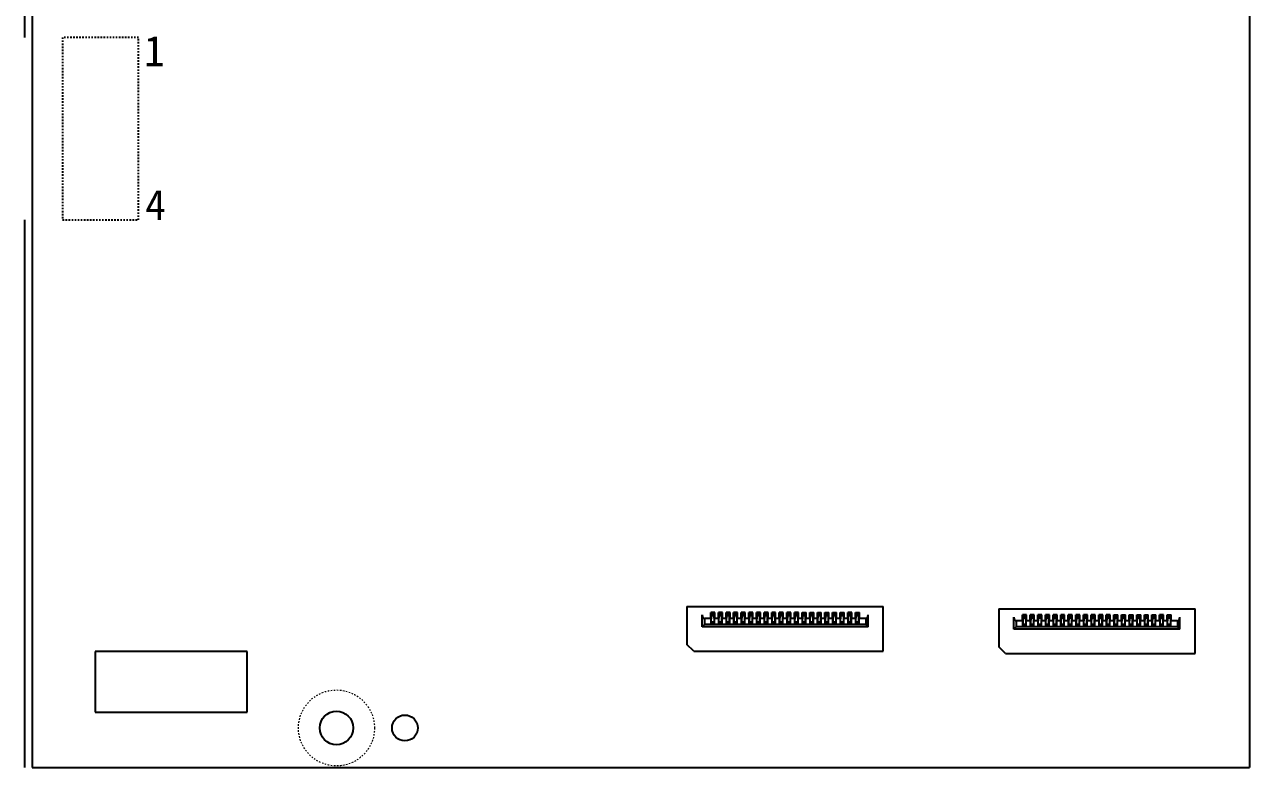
# Model space of a CAD drawing. Header units: millimetres. Extents: x 346.9 to 427.4, y 118.5 to 203.4.
# Drawn here: x 346.9 to 427.4, y 118.5 to 167.3 of the extents above; entities that cross this region are included whole.
import ezdxf

# ---------------------------------------------------------------- set-up
doc = ezdxf.new("R2010")
doc.units = ezdxf.units.MM
doc.linetypes.add('HIDDEN', pattern=[0.2, 0.1, -0.1])
doc.layers.add('02___PRT_ALL_AXES', color=7, linetype='Continuous')
doc.layers.add('slide', color=42, linetype='Continuous', lineweight=20)

msp = doc.modelspace()

# ---------------------------------------------------------------- linework, layer by layer
at = {"color": 7, "linetype": 'Continuous'}
for p, q in [((346.866, 200.46), (346.866, 166.46)), ((347.366, 200.46), (347.366, 118.46)), ((427.366, 200.46), (427.366, 118.46)), ((346.866, 154.46), (346.866, 118.46)), ((390.398, 129.052), (403.298, 129.052)), ((390.398, 129.052), (390.398, 126.552)), ((403.298, 126.102), (403.298, 129.052)), ((410.887, 128.903), (423.787, 128.903)), ((410.887, 128.903), (410.887, 126.403)), ((423.787, 125.953), (423.787, 128.903)), ((391.398, 127.702), (391.398, 128.502)), ((391.968, 128.252), (391.548, 128.252)), ((391.548, 128.252), (391.548, 127.852)), ((392.228, 128.652), (391.968, 128.652)), ((391.968, 128.252), (391.968, 128.652)), ((392.208, 128.627), (391.988, 128.627)), ((391.988, 127.852), (391.988, 128.627)), ((391.998, 128.017), (391.998, 128.627)), ((392.198, 128.527), (391.998, 128.527)), ((391.998, 128.441), (392.028, 128.447)), ((391.998, 128.229), (392.003, 128.244)), ((392.198, 128.017), (391.998, 128.017)), ((391.998, 127.852), (391.998, 128.011)), ((392.028, 128.447), (392.168, 128.447)), ((392.168, 128.447), (392.198, 128.441)), ((392.193, 128.244), (392.198, 128.229)), ((392.198, 127.852), (392.198, 128.627)), ((392.208, 127.852), (392.208, 128.627)), ((392.228, 128.252), (392.228, 128.652)), ((392.468, 128.252), (392.228, 128.252)), ((392.728, 128.652), (392.468, 128.652)), ((392.468, 128.252), (392.468, 128.652)), ((392.708, 128.627), (392.488, 128.627)), ((392.488, 127.852), (392.488, 128.627)), ((392.498, 128.017), (392.498, 128.627)), ((392.698, 128.527), (392.498, 128.527)), ((392.498, 128.441), (392.528, 128.447)), ((392.498, 128.229), (392.503, 128.244)), ((392.698, 128.017), (392.498, 128.017)), ((392.498, 128.011), (392.498, 127.852)), ((392.528, 128.447), (392.668, 128.447)), ((392.668, 128.447), (392.698, 128.441)), ((392.693, 128.244), (392.698, 128.229)), ((392.698, 127.852), (392.698, 128.627)), ((392.708, 127.852), (392.708, 128.627)), ((392.728, 128.252), (392.728, 128.652)), ((392.968, 128.252), (392.728, 128.252)), ((393.228, 128.652), (392.968, 128.652)), ((392.968, 128.252), (392.968, 128.652)), ((393.208, 128.627), (392.988, 128.627)), ((392.988, 127.852), (392.988, 128.627)), ((392.998, 128.017), (392.998, 128.627)), ((393.198, 128.527), (392.998, 128.527)), ((392.998, 128.441), (393.028, 128.447)), ((392.998, 128.229), (393.003, 128.244)), ((393.198, 128.017), (392.998, 128.017)), ((392.998, 127.852), (392.998, 128.011)), ((393.028, 128.447), (393.168, 128.447)), ((393.168, 128.447), (393.198, 128.441)), ((393.193, 128.244), (393.198, 128.229)), ((393.198, 127.852), (393.198, 128.627)), ((393.208, 127.852), (393.208, 128.627)), ((393.228, 128.252), (393.228, 128.652)), ((393.468, 128.252), (393.228, 128.252)), ((393.728, 128.652), (393.468, 128.652)), ((393.468, 128.252), (393.468, 128.652)), ((393.708, 128.627), (393.488, 128.627)), ((393.488, 127.852), (393.488, 128.627)), ((393.498, 128.017), (393.498, 128.627)), ((393.698, 128.527), (393.498, 128.527)), ((393.498, 128.441), (393.528, 128.447)), ((393.498, 128.229), (393.503, 128.244)), ((393.698, 128.017), (393.498, 128.017)), ((393.498, 128.011), (393.498, 127.852)), ((393.528, 128.447), (393.668, 128.447)), ((393.668, 128.447), (393.698, 128.441)), ((393.693, 128.244), (393.698, 128.229)), ((393.698, 127.852), (393.698, 128.627)), ((393.708, 127.852), (393.708, 128.627)), ((393.728, 128.252), (393.728, 128.652)), ((393.968, 128.252), (393.728, 128.252)), ((394.228, 128.652), (393.968, 128.652)), ((393.968, 128.252), (393.968, 128.652)), ((394.208, 128.627), (393.988, 128.627)), ((393.988, 127.852), (393.988, 128.627)), ((393.998, 128.017), (393.998, 128.627)), ((394.198, 128.527), (393.998, 128.527)), ((393.998, 128.441), (394.028, 128.447)), ((393.998, 128.229), (394.003, 128.244)), ((394.198, 128.017), (393.998, 128.017)), ((393.998, 127.852), (393.998, 128.011)), ((394.028, 128.447), (394.168, 128.447)), ((394.168, 128.447), (394.198, 128.441)), ((394.193, 128.244), (394.198, 128.229)), ((394.198, 127.852), (394.198, 128.627)), ((394.208, 127.852), (394.208, 128.627)), ((394.228, 128.252), (394.228, 128.652)), ((394.468, 128.252), (394.228, 128.252)), ((394.728, 128.652), (394.468, 128.652)), ((394.468, 128.252), (394.468, 128.652)), ((394.708, 128.627), (394.488, 128.627)), ((394.488, 127.852), (394.488, 128.627)), ((394.498, 128.017), (394.498, 128.627)), ((394.698, 128.527), (394.498, 128.527)), ((394.498, 128.441), (394.528, 128.447)), ((394.498, 128.229), (394.503, 128.244)), ((394.698, 128.017), (394.498, 128.017)), ((394.498, 128.011), (394.498, 127.852)), ((394.528, 128.447), (394.668, 128.447)), ((394.668, 128.447), (394.698, 128.441)), ((394.693, 128.244), (394.698, 128.229)), ((394.698, 127.852), (394.698, 128.627)), ((394.708, 127.852), (394.708, 128.627)), ((394.728, 128.252), (394.728, 128.652)), ((394.968, 128.252), (394.728, 128.252)), ((395.228, 128.652), (394.968, 128.652)), ((394.968, 128.252), (394.968, 128.652)), ((395.208, 128.627), (394.988, 128.627)), ((394.988, 127.852), (394.988, 128.627)), ((394.998, 128.017), (394.998, 128.627)), ((395.198, 128.527), (394.998, 128.527)), ((394.998, 128.441), (395.028, 128.447)), ((394.998, 128.229), (395.003, 128.244)), ((395.198, 128.017), (394.998, 128.017)), ((394.998, 127.852), (394.998, 128.011)), ((395.028, 128.447), (395.168, 128.447)), ((395.168, 128.447), (395.198, 128.441)), ((395.193, 128.244), (395.198, 128.229)), ((395.198, 127.852), (395.198, 128.627)), ((395.208, 127.852), (395.208, 128.627)), ((395.228, 128.252), (395.228, 128.652)), ((395.468, 128.252), (395.228, 128.252)), ((395.728, 128.652), (395.468, 128.652)), ((395.468, 128.252), (395.468, 128.652)), ((395.708, 128.627), (395.488, 128.627)), ((395.488, 127.852), (395.488, 128.627)), ((395.498, 128.017), (395.498, 128.627)), ((395.698, 128.527), (395.498, 128.527)), ((395.498, 128.441), (395.528, 128.447)), ((395.498, 128.229), (395.503, 128.244)), ((395.698, 128.017), (395.498, 128.017)), ((395.498, 128.011), (395.498, 127.852)), ((395.528, 128.447), (395.668, 128.447)), ((395.668, 128.447), (395.698, 128.441)), ((395.693, 128.244), (395.698, 128.229)), ((395.698, 127.852), (395.698, 128.627)), ((395.708, 127.852), (395.708, 128.627)), ((395.728, 128.252), (395.728, 128.652)), ((395.968, 128.252), (395.728, 128.252)), ((396.228, 128.652), (395.968, 128.652)), ((395.968, 128.252), (395.968, 128.652)), ((396.208, 128.627), (395.988, 128.627)), ((395.988, 127.852), (395.988, 128.627)), ((395.998, 128.017), (395.998, 128.627)), ((396.198, 128.527), (395.998, 128.527)), ((395.998, 128.441), (396.028, 128.447)), ((395.998, 128.229), (396.003, 128.244)), ((396.198, 128.017), (395.998, 128.017)), ((395.998, 127.852), (395.998, 128.011)), ((396.028, 128.447), (396.168, 128.447)), ((396.168, 128.447), (396.198, 128.441)), ((396.193, 128.244), (396.198, 128.229)), ((396.198, 127.852), (396.198, 128.627)), ((396.208, 127.852), (396.208, 128.627)), ((396.228, 128.252), (396.228, 128.652)), ((396.468, 128.252), (396.228, 128.252)), ((396.728, 128.652), (396.468, 128.652)), ((396.468, 128.252), (396.468, 128.652)), ((396.708, 128.627), (396.488, 128.627)), ((396.488, 127.852), (396.488, 128.627)), ((396.498, 128.017), (396.498, 128.627)), ((396.698, 128.527), (396.498, 128.527)), ((396.498, 128.441), (396.528, 128.447)), ((396.498, 128.229), (396.503, 128.244)), ((396.698, 128.017), (396.498, 128.017)), ((396.498, 128.011), (396.498, 127.852)), ((396.528, 128.447), (396.668, 128.447)), ((396.668, 128.447), (396.698, 128.441)), ((396.693, 128.244), (396.698, 128.229)), ((396.698, 127.852), (396.698, 128.627)), ((396.708, 127.852), (396.708, 128.627)), ((396.728, 128.252), (396.728, 128.652)), ((396.968, 128.252), (396.728, 128.252)), ((397.228, 128.652), (396.968, 128.652)), ((396.968, 128.252), (396.968, 128.652)), ((397.208, 128.627), (396.988, 128.627)), ((396.988, 127.852), (396.988, 128.627)), ((396.998, 128.017), (396.998, 128.627)), ((397.198, 128.527), (396.998, 128.527)), ((396.998, 128.441), (397.028, 128.447)), ((396.998, 128.229), (397.003, 128.244)), ((397.198, 128.017), (396.998, 128.017)), ((396.998, 127.852), (396.998, 128.011)), ((397.028, 128.447), (397.168, 128.447)), ((397.168, 128.447), (397.198, 128.441)), ((397.193, 128.244), (397.198, 128.229)), ((397.198, 127.852), (397.198, 128.627)), ((397.208, 127.852), (397.208, 128.627)), ((397.228, 128.252), (397.228, 128.652)), ((397.468, 128.252), (397.228, 128.252)), ((397.728, 128.652), (397.468, 128.652)), ((397.468, 128.252), (397.468, 128.652)), ((397.708, 128.627), (397.488, 128.627)), ((397.488, 127.852), (397.488, 128.627)), ((397.498, 128.017), (397.498, 128.627)), ((397.698, 128.527), (397.498, 128.527)), ((397.498, 128.441), (397.528, 128.447)), ((397.498, 128.229), (397.503, 128.244)), ((397.698, 128.017), (397.498, 128.017)), ((397.498, 128.011), (397.498, 127.852)), ((397.528, 128.447), (397.668, 128.447)), ((397.668, 128.447), (397.698, 128.441)), ((397.693, 128.244), (397.698, 128.229)), ((397.698, 127.852), (397.698, 128.627)), ((397.708, 127.852), (397.708, 128.627)), ((397.728, 128.252), (397.728, 128.652)), ((397.968, 128.252), (397.728, 128.252)), ((397.968, 128.652), (398.228, 128.652)), ((397.968, 128.252), (397.968, 128.652)), ((397.988, 128.627), (398.208, 128.627)), ((397.988, 127.852), (397.988, 128.627)), ((397.998, 128.017), (397.998, 128.627)), ((398.198, 128.527), (397.998, 128.527)), ((397.998, 128.441), (398.028, 128.447)), ((397.998, 128.229), (398.003, 128.244)), ((398.198, 128.017), (397.998, 128.017)), ((397.998, 127.852), (397.998, 128.011)), ((398.028, 128.447), (398.168, 128.447)), ((398.168, 128.447), (398.198, 128.441)), ((398.193, 128.244), (398.198, 128.229)), ((398.198, 127.852), (398.198, 128.627)), ((398.208, 127.852), (398.208, 128.627)), ((398.228, 128.252), (398.228, 128.652)), ((398.468, 128.252), (398.228, 128.252)), ((398.468, 128.652), (398.728, 128.652)), ((398.468, 128.252), (398.468, 128.652)), ((398.488, 128.627), (398.708, 128.627)), ((398.488, 127.852), (398.488, 128.627)), ((398.498, 128.017), (398.498, 128.627)), ((398.698, 128.527), (398.498, 128.527)), ((398.498, 128.441), (398.528, 128.447)), ((398.498, 128.229), (398.503, 128.244)), ((398.698, 128.017), (398.498, 128.017)), ((398.498, 128.011), (398.498, 127.852)), ((398.528, 128.447), (398.668, 128.447)), ((398.668, 128.447), (398.698, 128.441)), ((398.693, 128.244), (398.698, 128.229)), ((398.698, 127.852), (398.698, 128.627)), ((398.708, 127.852), (398.708, 128.627)), ((398.728, 128.252), (398.728, 128.652)), ((398.968, 128.252), (398.728, 128.252)), ((398.968, 128.652), (399.228, 128.652)), ((398.968, 128.252), (398.968, 128.652)), ((398.988, 128.627), (399.208, 128.627)), ((398.988, 127.852), (398.988, 128.627)), ((398.998, 128.017), (398.998, 128.627)), ((399.198, 128.527), (398.998, 128.527)), ((398.998, 128.441), (399.028, 128.447)), ((398.998, 128.229), (399.003, 128.244)), ((399.198, 128.017), (398.998, 128.017)), ((398.998, 127.852), (398.998, 128.011)), ((399.028, 128.447), (399.168, 128.447)), ((399.168, 128.447), (399.198, 128.441)), ((399.193, 128.244), (399.198, 128.229)), ((399.198, 127.852), (399.198, 128.627)), ((399.208, 127.852), (399.208, 128.627)), ((399.228, 128.252), (399.228, 128.652)), ((399.468, 128.252), (399.228, 128.252)), ((399.468, 128.652), (399.728, 128.652)), ((399.468, 128.252), (399.468, 128.652)), ((399.488, 128.627), (399.708, 128.627)), ((399.488, 127.852), (399.488, 128.627)), ((399.498, 128.017), (399.498, 128.627)), ((399.698, 128.527), (399.498, 128.527)), ((399.498, 128.441), (399.528, 128.447)), ((399.498, 128.229), (399.503, 128.244)), ((399.698, 128.017), (399.498, 128.017)), ((399.498, 128.011), (399.498, 127.852)), ((399.528, 128.447), (399.668, 128.447)), ((399.668, 128.447), (399.698, 128.441)), ((399.693, 128.244), (399.698, 128.229)), ((399.698, 127.852), (399.698, 128.627)), ((399.708, 127.852), (399.708, 128.627)), ((399.728, 128.252), (399.728, 128.652)), ((399.968, 128.252), (399.728, 128.252)), ((399.968, 128.652), (400.228, 128.652)), ((399.968, 128.252), (399.968, 128.652)), ((399.988, 128.627), (400.208, 128.627)), ((399.988, 127.852), (399.988, 128.627)), ((399.998, 128.017), (399.998, 128.627)), ((400.198, 128.527), (399.998, 128.527)), ((399.998, 128.441), (400.028, 128.447)), ((399.998, 128.229), (400.003, 128.244)), ((400.198, 128.017), (399.998, 128.017)), ((399.998, 127.852), (399.998, 128.011)), ((400.028, 128.447), (400.168, 128.447)), ((400.168, 128.447), (400.198, 128.441)), ((400.193, 128.244), (400.198, 128.229)), ((400.198, 127.852), (400.198, 128.627)), ((400.208, 127.852), (400.208, 128.627)), ((400.228, 128.252), (400.228, 128.652)), ((400.468, 128.252), (400.228, 128.252)), ((400.468, 128.652), (400.728, 128.652)), ((400.468, 128.252), (400.468, 128.652)), ((400.488, 128.627), (400.708, 128.627)), ((400.488, 127.852), (400.488, 128.627)), ((400.498, 128.017), (400.498, 128.627)), ((400.698, 128.527), (400.498, 128.527)), ((400.498, 128.441), (400.528, 128.447)), ((400.498, 128.229), (400.503, 128.244)), ((400.698, 128.017), (400.498, 128.017)), ((400.498, 128.011), (400.498, 127.852)), ((400.528, 128.447), (400.668, 128.447)), ((400.668, 128.447), (400.698, 128.441)), ((400.693, 128.244), (400.698, 128.229)), ((400.698, 127.852), (400.698, 128.627)), ((400.708, 127.852), (400.708, 128.627)), ((400.728, 128.252), (400.728, 128.652)), ((400.968, 128.252), (400.728, 128.252)), ((401.228, 128.652), (400.968, 128.652)), ((400.968, 128.252), (400.968, 128.652)), ((401.208, 128.627), (400.988, 128.627)), ((400.988, 128.627), (400.988, 127.852)), ((400.998, 128.017), (400.998, 128.627)), ((400.998, 128.527), (401.198, 128.527)), ((400.998, 128.441), (401.028, 128.447)), ((400.998, 128.229), (401.003, 128.244)), ((401.198, 128.017), (400.998, 128.017)), ((400.998, 127.852), (400.998, 128.011)), ((401.028, 128.447), (401.168, 128.447)), ((401.168, 128.447), (401.198, 128.441)), ((401.193, 128.244), (401.198, 128.229)), ((401.198, 127.852), (401.198, 128.627)), ((401.208, 127.852), (401.208, 128.627)), ((401.228, 128.252), (401.228, 128.652)), ((401.468, 128.252), (401.228, 128.252)), ((401.468, 128.652), (401.728, 128.652)), ((401.468, 128.252), (401.468, 128.652)), ((401.488, 128.627), (401.708, 128.627)), ((401.488, 127.852), (401.488, 128.627)), ((401.498, 128.017), (401.498, 128.627)), ((401.698, 128.527), (401.498, 128.527)), ((401.498, 128.441), (401.528, 128.447)), ((401.498, 128.229), (401.503, 128.244)), ((401.698, 128.017), (401.498, 128.017)), ((401.498, 128.011), (401.498, 127.852)), ((401.528, 128.447), (401.668, 128.447)), ((401.668, 128.447), (401.698, 128.441)), ((401.693, 128.244), (401.698, 128.229)), ((401.698, 127.852), (401.698, 128.627)), ((401.708, 127.852), (401.708, 128.627)), ((401.728, 128.252), (401.728, 128.652)), ((402.148, 128.252), (401.728, 128.252)), ((402.148, 128.252), (402.148, 127.852)), ((402.298, 127.702), (402.298, 128.502)), ((411.887, 127.553), (411.887, 128.353)), ((412.457, 128.103), (412.037, 128.103)), ((412.037, 128.103), (412.037, 127.703)), ((412.717, 128.503), (412.457, 128.503)), ((412.457, 128.103), (412.457, 128.503)), ((412.697, 128.478), (412.477, 128.478)), ((412.477, 127.703), (412.477, 128.478)), ((412.487, 127.868), (412.487, 128.478)), ((412.687, 128.378), (412.487, 128.378)), ((412.487, 128.292), (412.517, 128.299)), ((412.487, 128.08), (412.492, 128.095)), ((412.517, 128.299), (412.657, 128.299)), ((412.657, 128.299), (412.687, 128.292)), ((412.682, 128.095), (412.687, 128.08)), ((412.687, 127.703), (412.687, 128.478)), ((412.697, 127.703), (412.697, 128.478)), ((412.717, 128.103), (412.717, 128.503)), ((412.957, 128.103), (412.717, 128.103)), ((413.217, 128.503), (412.957, 128.503)), ((412.957, 128.103), (412.957, 128.503)), ((413.197, 128.478), (412.977, 128.478)), ((412.977, 127.703), (412.977, 128.478)), ((412.987, 127.868), (412.987, 128.478)), ((413.187, 128.378), (412.987, 128.378)), ((412.987, 128.292), (413.017, 128.299)), ((412.987, 128.08), (412.992, 128.095)), ((413.017, 128.299), (413.157, 128.299)), ((413.157, 128.299), (413.187, 128.292)), ((413.182, 128.095), (413.187, 128.08)), ((413.187, 127.703), (413.187, 128.478)), ((413.197, 127.703), (413.197, 128.478)), ((413.217, 128.103), (413.217, 128.503)), ((413.457, 128.103), (413.217, 128.103)), ((413.717, 128.503), (413.457, 128.503)), ((413.457, 128.103), (413.457, 128.503)), ((413.697, 128.478), (413.477, 128.478)), ((413.477, 127.703), (413.477, 128.478)), ((413.487, 127.868), (413.487, 128.478)), ((413.687, 128.378), (413.487, 128.378)), ((413.487, 128.292), (413.517, 128.299)), ((413.487, 128.08), (413.492, 128.095)), ((413.517, 128.299), (413.657, 128.299)), ((413.657, 128.299), (413.687, 128.292)), ((413.682, 128.095), (413.687, 128.08)), ((413.687, 127.703), (413.687, 128.478)), ((413.697, 127.703), (413.697, 128.478)), ((413.717, 128.103), (413.717, 128.503)), ((413.957, 128.103), (413.717, 128.103)), ((414.217, 128.503), (413.957, 128.503)), ((413.957, 128.103), (413.957, 128.503)), ((414.197, 128.478), (413.977, 128.478)), ((413.977, 127.703), (413.977, 128.478)), ((413.987, 127.868), (413.987, 128.478)), ((414.187, 128.378), (413.987, 128.378)), ((413.987, 128.292), (414.017, 128.299)), ((413.987, 128.08), (413.992, 128.095)), ((414.017, 128.299), (414.157, 128.299)), ((414.157, 128.299), (414.187, 128.292)), ((414.182, 128.095), (414.187, 128.08)), ((414.187, 127.703), (414.187, 128.478)), ((414.197, 127.703), (414.197, 128.478)), ((414.217, 128.103), (414.217, 128.503)), ((414.457, 128.103), (414.217, 128.103)), ((414.717, 128.503), (414.457, 128.503)), ((414.457, 128.103), (414.457, 128.503)), ((414.697, 128.478), (414.477, 128.478)), ((414.477, 127.703), (414.477, 128.478)), ((414.487, 127.868), (414.487, 128.478)), ((414.687, 128.378), (414.487, 128.378)), ((414.487, 128.292), (414.517, 128.299)), ((414.487, 128.08), (414.492, 128.095)), ((414.517, 128.299), (414.657, 128.299)), ((414.657, 128.299), (414.687, 128.292)), ((414.682, 128.095), (414.687, 128.08)), ((414.687, 127.703), (414.687, 128.478)), ((414.697, 127.703), (414.697, 128.478)), ((414.717, 128.103), (414.717, 128.503)), ((414.957, 128.103), (414.717, 128.103)), ((415.217, 128.503), (414.957, 128.503)), ((414.957, 128.103), (414.957, 128.503)), ((415.197, 128.478), (414.977, 128.478)), ((414.977, 127.703), (414.977, 128.478)), ((414.987, 127.868), (414.987, 128.478)), ((415.187, 128.378), (414.987, 128.378)), ((414.987, 128.292), (415.017, 128.299)), ((414.987, 128.08), (414.992, 128.095)), ((415.017, 128.299), (415.157, 128.299)), ((415.157, 128.299), (415.187, 128.292)), ((415.182, 128.095), (415.187, 128.08)), ((415.187, 127.703), (415.187, 128.478)), ((415.197, 127.703), (415.197, 128.478)), ((415.217, 128.103), (415.217, 128.503)), ((415.457, 128.103), (415.217, 128.103)), ((415.717, 128.503), (415.457, 128.503)), ((415.457, 128.103), (415.457, 128.503)), ((415.697, 128.478), (415.477, 128.478)), ((415.477, 127.703), (415.477, 128.478)), ((415.487, 127.868), (415.487, 128.478)), ((415.687, 128.378), (415.487, 128.378)), ((415.487, 128.292), (415.517, 128.299)), ((415.487, 128.08), (415.492, 128.095)), ((415.517, 128.299), (415.657, 128.299)), ((415.657, 128.299), (415.687, 128.292)), ((415.682, 128.095), (415.687, 128.08)), ((415.687, 127.703), (415.687, 128.478)), ((415.697, 127.703), (415.697, 128.478)), ((415.717, 128.103), (415.717, 128.503)), ((415.957, 128.103), (415.717, 128.103)), ((416.217, 128.503), (415.957, 128.503)), ((415.957, 128.103), (415.957, 128.503)), ((416.197, 128.478), (415.977, 128.478)), ((415.977, 127.703), (415.977, 128.478)), ((415.987, 127.868), (415.987, 128.478)), ((416.187, 128.378), (415.987, 128.378)), ((415.987, 128.292), (416.017, 128.299)), ((415.987, 128.08), (415.992, 128.095)), ((416.017, 128.299), (416.157, 128.299)), ((416.157, 128.299), (416.187, 128.292)), ((416.182, 128.095), (416.187, 128.08)), ((416.187, 127.703), (416.187, 128.478)), ((416.197, 127.703), (416.197, 128.478)), ((416.217, 128.103), (416.217, 128.503)), ((416.457, 128.103), (416.217, 128.103)), ((416.717, 128.503), (416.457, 128.503)), ((416.457, 128.103), (416.457, 128.503)), ((416.697, 128.478), (416.477, 128.478)), ((416.477, 127.703), (416.477, 128.478)), ((416.487, 127.868), (416.487, 128.478)), ((416.687, 128.378), (416.487, 128.378)), ((416.487, 128.292), (416.517, 128.299)), ((416.487, 128.08), (416.492, 128.095)), ((416.517, 128.299), (416.657, 128.299)), ((416.657, 128.299), (416.687, 128.292)), ((416.682, 128.095), (416.687, 128.08)), ((416.687, 127.703), (416.687, 128.478)), ((416.697, 127.703), (416.697, 128.478)), ((416.717, 128.103), (416.717, 128.503)), ((416.957, 128.103), (416.717, 128.103)), ((417.217, 128.503), (416.957, 128.503)), ((416.957, 128.103), (416.957, 128.503)), ((417.197, 128.478), (416.977, 128.478)), ((416.977, 127.703), (416.977, 128.478)), ((416.987, 127.868), (416.987, 128.478)), ((417.187, 128.378), (416.987, 128.378)), ((416.987, 128.292), (417.017, 128.299)), ((416.987, 128.08), (416.992, 128.095)), ((417.017, 128.299), (417.157, 128.299)), ((417.157, 128.299), (417.187, 128.292)), ((417.182, 128.095), (417.187, 128.08)), ((417.187, 127.703), (417.187, 128.478)), ((417.197, 127.703), (417.197, 128.478)), ((417.217, 128.103), (417.217, 128.503)), ((417.457, 128.103), (417.217, 128.103)), ((417.717, 128.503), (417.457, 128.503)), ((417.457, 128.103), (417.457, 128.503)), ((417.697, 128.478), (417.477, 128.478)), ((417.477, 127.703), (417.477, 128.478)), ((417.487, 127.868), (417.487, 128.478)), ((417.687, 128.378), (417.487, 128.378)), ((417.487, 128.292), (417.517, 128.299)), ((417.487, 128.08), (417.492, 128.095)), ((417.517, 128.299), (417.657, 128.299)), ((417.657, 128.299), (417.687, 128.292)), ((417.682, 128.095), (417.687, 128.08)), ((417.687, 127.703), (417.687, 128.478)), ((417.697, 127.703), (417.697, 128.478)), ((417.717, 128.103), (417.717, 128.503)), ((417.957, 128.103), (417.717, 128.103)), ((418.217, 128.503), (417.957, 128.503)), ((417.957, 128.103), (417.957, 128.503)), ((418.197, 128.478), (417.977, 128.478)), ((417.977, 127.703), (417.977, 128.478)), ((417.987, 127.868), (417.987, 128.478)), ((418.187, 128.378), (417.987, 128.378)), ((417.987, 128.292), (418.017, 128.299)), ((417.987, 128.08), (417.992, 128.095)), ((418.017, 128.299), (418.157, 128.299)), ((418.157, 128.299), (418.187, 128.292)), ((418.182, 128.095), (418.187, 128.08)), ((418.187, 127.703), (418.187, 128.478)), ((418.197, 127.703), (418.197, 128.478)), ((418.217, 128.103), (418.217, 128.503)), ((418.457, 128.103), (418.217, 128.103)), ((418.457, 128.503), (418.717, 128.503)), ((418.457, 128.103), (418.457, 128.503)), ((418.477, 128.478), (418.697, 128.478)), ((418.477, 127.703), (418.477, 128.478)), ((418.487, 127.868), (418.487, 128.478)), ((418.687, 128.378), (418.487, 128.378)), ((418.487, 128.292), (418.517, 128.299)), ((418.487, 128.08), (418.492, 128.095)), ((418.517, 128.299), (418.657, 128.299)), ((418.657, 128.299), (418.687, 128.292)), ((418.682, 128.095), (418.687, 128.08)), ((418.687, 127.703), (418.687, 128.478)), ((418.697, 127.703), (418.697, 128.478)), ((418.717, 128.103), (418.717, 128.503)), ((418.957, 128.103), (418.717, 128.103)), ((418.957, 128.503), (419.217, 128.503)), ((418.957, 128.103), (418.957, 128.503)), ((418.977, 128.478), (419.197, 128.478)), ((418.977, 127.703), (418.977, 128.478)), ((418.987, 127.868), (418.987, 128.478)), ((419.187, 128.378), (418.987, 128.378)), ((418.987, 128.292), (419.017, 128.299)), ((418.987, 128.08), (418.992, 128.095)), ((419.017, 128.299), (419.157, 128.299)), ((419.157, 128.299), (419.187, 128.292)), ((419.182, 128.095), (419.187, 128.08)), ((419.187, 127.703), (419.187, 128.478)), ((419.197, 127.703), (419.197, 128.478)), ((419.217, 128.103), (419.217, 128.503)), ((419.457, 128.103), (419.217, 128.103)), ((419.457, 128.503), (419.717, 128.503)), ((419.457, 128.103), (419.457, 128.503)), ((419.477, 128.478), (419.697, 128.478)), ((419.477, 127.703), (419.477, 128.478)), ((419.487, 127.868), (419.487, 128.478)), ((419.687, 128.378), (419.487, 128.378)), ((419.487, 128.292), (419.517, 128.299)), ((419.487, 128.08), (419.492, 128.095)), ((419.517, 128.299), (419.657, 128.299)), ((419.657, 128.299), (419.687, 128.292)), ((419.682, 128.095), (419.687, 128.08)), ((419.687, 127.703), (419.687, 128.478)), ((419.697, 127.703), (419.697, 128.478)), ((419.717, 128.103), (419.717, 128.503)), ((419.957, 128.103), (419.717, 128.103)), ((419.957, 128.503), (420.217, 128.503)), ((419.957, 128.103), (419.957, 128.503)), ((419.977, 128.478), (420.197, 128.478)), ((419.977, 127.703), (419.977, 128.478)), ((419.987, 127.868), (419.987, 128.478)), ((420.187, 128.378), (419.987, 128.378)), ((419.987, 128.292), (420.017, 128.299)), ((419.987, 128.08), (419.992, 128.095)), ((420.017, 128.299), (420.157, 128.299)), ((420.157, 128.299), (420.187, 128.292)), ((420.182, 128.095), (420.187, 128.08)), ((420.187, 127.703), (420.187, 128.478)), ((420.197, 127.703), (420.197, 128.478)), ((420.217, 128.103), (420.217, 128.503)), ((420.457, 128.103), (420.217, 128.103)), ((420.457, 128.503), (420.717, 128.503)), ((420.457, 128.103), (420.457, 128.503)), ((420.477, 128.478), (420.697, 128.478)), ((420.477, 127.703), (420.477, 128.478)), ((420.487, 127.868), (420.487, 128.478)), ((420.687, 128.378), (420.487, 128.378)), ((420.487, 128.292), (420.517, 128.299)), ((420.487, 128.08), (420.492, 128.095)), ((420.517, 128.299), (420.657, 128.299)), ((420.657, 128.299), (420.687, 128.292)), ((420.682, 128.095), (420.687, 128.08)), ((420.687, 127.703), (420.687, 128.478)), ((420.697, 127.703), (420.697, 128.478)), ((420.717, 128.103), (420.717, 128.503)), ((420.957, 128.103), (420.717, 128.103)), ((420.957, 128.503), (421.217, 128.503)), ((420.957, 128.103), (420.957, 128.503)), ((420.977, 128.478), (421.197, 128.478)), ((420.977, 127.703), (420.977, 128.478)), ((420.987, 127.868), (420.987, 128.478)), ((421.187, 128.378), (420.987, 128.378)), ((420.987, 128.292), (421.017, 128.299)), ((420.987, 128.08), (420.992, 128.095)), ((421.017, 128.299), (421.157, 128.299)), ((421.157, 128.299), (421.187, 128.292)), ((421.182, 128.095), (421.187, 128.08)), ((421.187, 127.703), (421.187, 128.478)), ((421.197, 127.703), (421.197, 128.478)), ((421.217, 128.103), (421.217, 128.503)), ((421.457, 128.103), (421.217, 128.103)), ((421.717, 128.503), (421.457, 128.503)), ((421.457, 128.103), (421.457, 128.503)), ((421.697, 128.478), (421.477, 128.478)), ((421.477, 128.478), (421.477, 127.703)), ((421.487, 127.868), (421.487, 128.478)), ((421.487, 128.378), (421.687, 128.378)), ((421.487, 128.292), (421.517, 128.299)), ((421.487, 128.08), (421.492, 128.095)), ((421.517, 128.299), (421.657, 128.299)), ((421.657, 128.299), (421.687, 128.292)), ((421.682, 128.095), (421.687, 128.08)), ((421.687, 127.703), (421.687, 128.478)), ((421.697, 127.703), (421.697, 128.478)), ((421.717, 128.103), (421.717, 128.503)), ((421.957, 128.103), (421.717, 128.103)), ((421.957, 128.503), (422.217, 128.503)), ((421.957, 128.103), (421.957, 128.503)), ((421.977, 128.478), (422.197, 128.478)), ((421.977, 127.703), (421.977, 128.478)), ((421.987, 127.868), (421.987, 128.478)), ((422.187, 128.378), (421.987, 128.378)), ((421.987, 128.292), (422.017, 128.299)), ((421.987, 128.08), (421.992, 128.095)), ((422.017, 128.299), (422.157, 128.299)), ((422.157, 128.299), (422.187, 128.292)), ((422.182, 128.095), (422.187, 128.08)), ((422.187, 127.703), (422.187, 128.478)), ((422.197, 127.703), (422.197, 128.478)), ((422.217, 128.103), (422.217, 128.503)), ((422.637, 128.103), (422.217, 128.103)), ((422.637, 128.103), (422.637, 127.703)), ((422.787, 127.553), (422.787, 128.353)), ((391.548, 127.852), (391.398, 127.702)), ((402.298, 127.702), (391.398, 127.702)), ((402.148, 127.852), (391.548, 127.852)), ((392.198, 127.983), (391.998, 127.983)), ((392.698, 127.983), (392.498, 127.983)), ((393.198, 127.983), (392.998, 127.983)), ((393.698, 127.983), (393.498, 127.983)), ((394.198, 127.983), (393.998, 127.983)), ((394.698, 127.983), (394.498, 127.983)), ((395.198, 127.983), (394.998, 127.983)), ((395.698, 127.983), (395.498, 127.983)), ((396.198, 127.983), (395.998, 127.983)), ((396.698, 127.983), (396.498, 127.983)), ((397.198, 127.983), (396.998, 127.983)), ((397.698, 127.983), (397.498, 127.983)), ((398.198, 127.983), (397.998, 127.983)), ((398.698, 127.983), (398.498, 127.983)), ((399.198, 127.983), (398.998, 127.983)), ((399.698, 127.983), (399.498, 127.983)), ((400.198, 127.983), (399.998, 127.983)), ((400.498, 127.983), (400.698, 127.983)), ((401.198, 127.983), (400.998, 127.983)), ((401.698, 127.983), (401.498, 127.983)), ((402.148, 127.852), (402.298, 127.702)), ((412.037, 127.703), (411.887, 127.553)), ((422.787, 127.553), (411.887, 127.553)), ((422.637, 127.703), (412.037, 127.703)), ((412.687, 127.868), (412.487, 127.868)), ((412.487, 127.703), (412.487, 127.863)), ((412.687, 127.834), (412.487, 127.834)), ((413.187, 127.868), (412.987, 127.868)), ((412.987, 127.863), (412.987, 127.703)), ((413.187, 127.834), (412.987, 127.834)), ((413.687, 127.868), (413.487, 127.868)), ((413.487, 127.703), (413.487, 127.863)), ((413.687, 127.834), (413.487, 127.834)), ((414.187, 127.868), (413.987, 127.868)), ((413.987, 127.863), (413.987, 127.703)), ((414.187, 127.834), (413.987, 127.834)), ((414.687, 127.868), (414.487, 127.868)), ((414.487, 127.703), (414.487, 127.863)), ((414.687, 127.834), (414.487, 127.834)), ((415.187, 127.868), (414.987, 127.868)), ((414.987, 127.863), (414.987, 127.703)), ((415.187, 127.834), (414.987, 127.834)), ((415.687, 127.868), (415.487, 127.868)), ((415.487, 127.703), (415.487, 127.863)), ((415.687, 127.834), (415.487, 127.834)), ((416.187, 127.868), (415.987, 127.868)), ((415.987, 127.863), (415.987, 127.703)), ((416.187, 127.834), (415.987, 127.834)), ((416.687, 127.868), (416.487, 127.868)), ((416.487, 127.703), (416.487, 127.863)), ((416.687, 127.834), (416.487, 127.834)), ((417.187, 127.868), (416.987, 127.868)), ((416.987, 127.863), (416.987, 127.703)), ((417.187, 127.834), (416.987, 127.834)), ((417.687, 127.868), (417.487, 127.868)), ((417.487, 127.703), (417.487, 127.863)), ((417.687, 127.834), (417.487, 127.834)), ((418.187, 127.868), (417.987, 127.868)), ((417.987, 127.863), (417.987, 127.703)), ((418.187, 127.834), (417.987, 127.834)), ((418.687, 127.868), (418.487, 127.868)), ((418.487, 127.703), (418.487, 127.863)), ((418.687, 127.834), (418.487, 127.834)), ((419.187, 127.868), (418.987, 127.868)), ((418.987, 127.863), (418.987, 127.703)), ((419.187, 127.834), (418.987, 127.834)), ((419.687, 127.868), (419.487, 127.868)), ((419.487, 127.703), (419.487, 127.863)), ((419.687, 127.834), (419.487, 127.834)), ((420.187, 127.868), (419.987, 127.868)), ((419.987, 127.863), (419.987, 127.703)), ((420.187, 127.834), (419.987, 127.834)), ((420.687, 127.868), (420.487, 127.868)), ((420.487, 127.703), (420.487, 127.863)), ((420.687, 127.834), (420.487, 127.834)), ((421.187, 127.868), (420.987, 127.868)), ((420.987, 127.863), (420.987, 127.703)), ((420.987, 127.834), (421.187, 127.834)), ((421.687, 127.868), (421.487, 127.868)), ((421.487, 127.703), (421.487, 127.863)), ((421.687, 127.834), (421.487, 127.834)), ((422.187, 127.868), (421.987, 127.868)), ((421.987, 127.863), (421.987, 127.703)), ((422.187, 127.834), (421.987, 127.834)), ((422.637, 127.703), (422.787, 127.553)), ((390.848, 126.102), (390.398, 126.552)), ((411.337, 125.953), (410.887, 126.403)), ((361.5, 126.096), (351.5, 126.096)), ((351.5, 126.096), (351.5, 122.096)), ((361.5, 122.096), (361.5, 126.096)), ((390.848, 126.102), (403.298, 126.102)), ((411.337, 125.953), (423.787, 125.953)), ((351.5, 122.096), (361.5, 122.096)), ((347.366, 118.46), (427.366, 118.46))]:
    msp.add_line(p, q, dxfattribs=at)
at = {"color": 1, "linetype": 'HIDDEN'}
for p, q in [((354.366, 166.46), (349.366, 166.46)), ((349.366, 166.46), (349.366, 154.46)), ((354.366, 154.46), (354.366, 166.46)), ((349.366, 154.46), (354.366, 154.46))]:
    msp.add_line(p, q, dxfattribs=at)
at = {"color": 7, "linetype": 'Continuous'}
for centre, ratio, start_param, end_param in [((391.548, 128.502), 0.6, -4.712389, -3.141593), ((391.978, 128.46), 0.2, -2.615634, -1.6208), ((392.218, 128.46), 0.2, -4.662385, -3.667551), ((392.478, 128.46), 0.2, -2.615634, -1.6208), ((392.718, 128.46), 0.2, -4.662385, -3.667551), ((392.978, 128.46), 0.2, -2.615634, -1.6208), ((393.218, 128.46), 0.2, -4.662385, -3.667551), ((393.478, 128.46), 0.2, -2.615634, -1.6208), ((393.718, 128.46), 0.2, -4.662385, -3.667551), ((393.978, 128.46), 0.2, -2.615634, -1.6208), ((394.218, 128.46), 0.2, -4.662385, -3.667551), ((394.478, 128.46), 0.2, -2.615634, -1.6208), ((394.718, 128.46), 0.2, -4.662385, -3.667551), ((394.978, 128.46), 0.2, -2.615634, -1.6208), ((395.218, 128.46), 0.2, -4.662385, -3.667551), ((395.478, 128.46), 0.2, -2.615634, -1.6208), ((395.718, 128.46), 0.2, -4.662385, -3.667551), ((395.978, 128.46), 0.2, -2.615634, -1.6208), ((396.218, 128.46), 0.2, -4.662385, -3.667551), ((396.478, 128.46), 0.2, -2.615634, -1.6208), ((396.718, 128.46), 0.2, -4.662385, -3.667551), ((396.978, 128.46), 0.2, -2.615634, -1.6208), ((397.218, 128.46), 0.2, -4.662385, -3.667551), ((397.478, 128.46), 0.2, -2.615634, -1.6208), ((397.718, 128.46), 0.2, -4.662385, -3.667551), ((397.978, 128.46), 0.2, -2.615634, -1.6208), ((398.218, 128.46), 0.2, -4.662385, -3.667551), ((398.478, 128.46), 0.2, -2.615634, -1.6208), ((398.718, 128.46), 0.2, -4.662385, -3.667551), ((398.978, 128.46), 0.2, -2.615634, -1.6208), ((399.218, 128.46), 0.2, -4.662385, -3.667551), ((399.478, 128.46), 0.2, -2.615634, -1.6208), ((399.718, 128.46), 0.2, -4.662385, -3.667551), ((399.978, 128.46), 0.2, -2.615634, -1.6208), ((400.218, 128.46), 0.2, -4.662385, -3.667551), ((400.478, 128.46), 0.2, -2.615634, -1.6208), ((400.718, 128.46), 0.2, -4.662385, -3.667551), ((400.978, 128.46), 0.2, -2.615634, -1.6208), ((401.218, 128.46), 0.2, -4.662385, -3.667551), ((401.478, 128.46), 0.2, -2.615634, -1.6208), ((401.718, 128.46), 0.2, -4.662385, -3.667551), ((402.148, 128.502), 0.6, -3.141593, -1.570796), ((412.037, 128.353), 0.6, -4.712389, -3.141593), ((412.467, 128.311), 0.2, -2.615634, -1.6208), ((412.707, 128.311), 0.2, -4.662385, -3.667551), ((412.967, 128.311), 0.2, -2.615634, -1.6208), ((413.207, 128.311), 0.2, -4.662385, -3.667551), ((413.467, 128.311), 0.2, -2.615634, -1.6208), ((413.707, 128.311), 0.2, -4.662385, -3.667551), ((413.967, 128.311), 0.2, -2.615634, -1.6208), ((414.207, 128.311), 0.2, -4.662385, -3.667551), ((414.467, 128.311), 0.2, -2.615634, -1.6208), ((414.707, 128.311), 0.2, -4.662385, -3.667551), ((414.967, 128.311), 0.2, -2.615634, -1.6208), ((415.207, 128.311), 0.2, -4.662385, -3.667551), ((415.467, 128.311), 0.2, -2.615634, -1.6208), ((415.707, 128.311), 0.2, -4.662385, -3.667551), ((415.967, 128.311), 0.2, -2.615634, -1.6208), ((416.207, 128.311), 0.2, -4.662385, -3.667551), ((416.467, 128.311), 0.2, -2.615634, -1.6208), ((416.707, 128.311), 0.2, -4.662385, -3.667551), ((416.967, 128.311), 0.2, -2.615634, -1.6208), ((417.207, 128.311), 0.2, -4.662385, -3.667551), ((417.467, 128.311), 0.2, -2.615634, -1.6208), ((417.707, 128.311), 0.2, -4.662385, -3.667551), ((417.967, 128.311), 0.2, -2.615634, -1.6208), ((418.207, 128.311), 0.2, -4.662385, -3.667551), ((418.467, 128.311), 0.2, -2.615634, -1.6208), ((418.707, 128.311), 0.2, -4.662385, -3.667551), ((418.967, 128.311), 0.2, -2.615634, -1.6208), ((419.207, 128.311), 0.2, -4.662385, -3.667551), ((419.467, 128.311), 0.2, -2.615634, -1.6208), ((419.707, 128.311), 0.2, -4.662385, -3.667551), ((419.967, 128.311), 0.2, -2.615634, -1.6208), ((420.207, 128.311), 0.2, -4.662385, -3.667551), ((420.467, 128.311), 0.2, -2.615634, -1.6208), ((420.707, 128.311), 0.2, -4.662385, -3.667551), ((420.967, 128.311), 0.2, -2.615634, -1.6208), ((421.207, 128.311), 0.2, -4.662385, -3.667551), ((421.467, 128.311), 0.2, -2.615634, -1.6208), ((421.707, 128.311), 0.2, -4.662385, -3.667551), ((421.967, 128.311), 0.2, -2.615634, -1.6208), ((422.207, 128.311), 0.2, -4.662385, -3.667551), ((422.637, 128.353), 0.6, -3.141593, -1.570796)]:
    msp.add_ellipse(centre, major_axis=(0, 0.25), ratio=ratio, start_param=start_param, end_param=end_param, dxfattribs=at)
at = {"layer": '02___PRT_ALL_AXES', "color": 7, "linetype": 'Continuous'}
for centre, radius in [((367.366, 121.06), 1.1), ((371.866, 121.06), 0.85)]:
    msp.add_circle(centre, radius, dxfattribs=at)
at = {"layer": 'slide', "color": 6, "linetype": 'HIDDEN'}
msp.add_circle((367.366, 121.06), 2.5, dxfattribs=at)

# ---------------------------------------------------------------- texts
at = {"layer": 'slide', "char_height": 2, "attachment_point": 1}
for s, insert in [('{\\fSimSun|b0|i0|c134|p2;\\C1;1}', (354.718, 166.569)), ('{\\fSimSun|b0|i0|c134|p2;\\C1;4}', (354.796, 156.452))]:
    msp.add_mtext_dynamic_manual_height_columns(s, width=2.59268, gutter_width=1, heights=[0], dxfattribs=dict(at, insert=insert))

doc.saveas('drawing.dxf')
